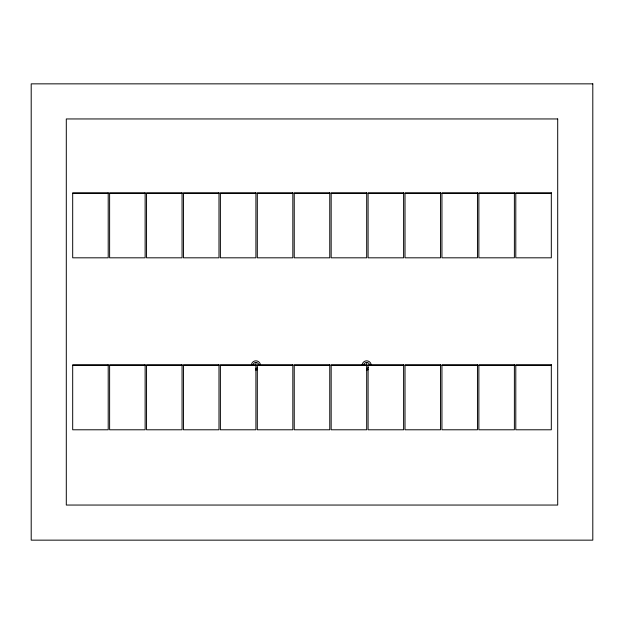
<?xml version="1.0" encoding="UTF-8"?>
<svg xmlns="http://www.w3.org/2000/svg" width="624" height="624" viewBox="0 0 624 624"><rect width="100%" height="100%" fill="white"/><g stroke="black" fill="none" stroke-linecap="round" stroke-linejoin="round"><path stroke-width="0.94" d="M72.688 193.417L108.209 193.417M109.613 193.417L145.135 193.417M146.539 193.417L182.06 193.417M183.464 193.417L218.985 193.417M220.389 193.417L255.91 193.417M257.314 193.417L292.835 193.417M294.239 193.417L329.761 193.417M331.165 193.417L366.686 193.417M368.09 193.417L403.611 193.417M405.015 193.417L440.536 193.417M441.94 193.417L477.461 193.417M478.865 193.417L514.387 193.417M515.791 193.417L551.312 193.417M255.91 364.775L220.389 364.775L220.389 429.788L255.91 429.788L255.91 362.45A2.925 2.925 0 0 1 258.835 365.383M366.686 364.775L331.165 364.775L331.165 429.788L366.686 429.788L366.686 362.45A2.925 2.925 0 0 1 369.611 365.383M72.688 365.383L108.209 365.383M109.613 365.383L145.135 365.383M146.539 365.383L182.06 365.383M183.464 365.383L218.985 365.383M220.389 365.383L292.835 365.383M294.239 365.383L329.761 365.383M331.165 365.383L403.611 365.383M405.015 365.383L440.536 365.383M441.94 365.383L477.461 365.383M478.865 365.383L514.387 365.383M515.791 365.383L551.312 365.383M368.41 367.747A2.925 2.925 0 0 1 366.686 368.308M363.761 365.383A2.925 2.925 0 0 1 366.686 362.45M368.534 369.533A4.547 4.547 0 0 1 366.686 369.931M362.138 365.383A4.547 4.547 0 0 1 366.686 360.828A4.547 4.547 0 0 1 371.233 365.383M257.377 367.918A2.925 2.925 0 0 1 255.606 368.293M252.985 365.383A2.925 2.925 0 0 1 255.91 362.45M257.314 369.704A4.547 4.547 0 0 1 255.434 369.907M251.363 365.383A4.547 4.547 0 0 1 255.91 360.828A4.547 4.547 0 0 1 260.458 365.383M592.8 83.85L31.2 83.85L31.2 540.15L592.8 540.15L592.8 83.85M557.7 118.95L66.3 118.95L66.3 505.05L557.7 505.05L557.7 118.95M108.209 192.808L72.688 192.808L72.688 257.821L108.209 257.821L108.209 192.808M145.135 192.808L109.613 192.808L109.613 257.821L145.135 257.821L145.135 192.808M182.06 192.808L146.539 192.808L146.539 257.821L182.06 257.821L182.06 192.808M218.985 192.808L183.464 192.808L183.464 257.821L218.985 257.821L218.985 192.808M255.91 192.808L220.389 192.808L220.389 257.821L255.91 257.821L255.91 192.808M292.835 192.808L257.314 192.808L257.314 257.821L292.835 257.821L292.835 192.808M329.761 192.808L294.239 192.808L294.239 257.821L329.761 257.821L329.761 192.808M366.686 192.808L331.165 192.808L331.165 257.821L366.686 257.821L366.686 192.808M403.611 192.808L368.09 192.808L368.09 257.821L403.611 257.821L403.611 192.808M440.536 192.808L405.015 192.808L405.015 257.821L440.536 257.821L440.536 192.808M477.461 192.808L441.94 192.808L441.94 257.821L477.461 257.821L477.461 192.808M514.387 192.808L478.865 192.808L478.865 257.821L514.387 257.821L514.387 192.808M551.312 192.808L515.791 192.808L515.791 257.821L551.312 257.821L551.312 192.808M108.209 364.775L72.688 364.775L72.688 429.788L108.209 429.788L108.209 364.775M145.135 364.775L109.613 364.775L109.613 429.788L145.135 429.788L145.135 364.775M182.06 364.775L146.539 364.775L146.539 429.788L182.06 429.788L182.06 364.775M218.985 364.775L183.464 364.775L183.464 429.788L218.985 429.788L218.985 364.775M292.835 364.775L257.314 364.775L257.314 429.788L292.835 429.788L292.835 364.775M329.761 364.775L294.239 364.775L294.239 429.788L329.761 429.788L329.761 364.775M403.611 364.775L368.09 364.775L368.09 429.788L403.611 429.788L403.611 364.775M440.536 364.775L405.015 364.775L405.015 429.788L440.536 429.788L440.536 364.775M477.461 364.775L441.94 364.775L441.94 429.788L477.461 429.788L477.461 364.775M514.387 364.775L478.865 364.775L478.865 429.788L514.387 429.788L514.387 364.775M551.312 364.775L515.791 364.775L515.791 429.788L551.312 429.788L551.312 364.775"/></g></svg>
